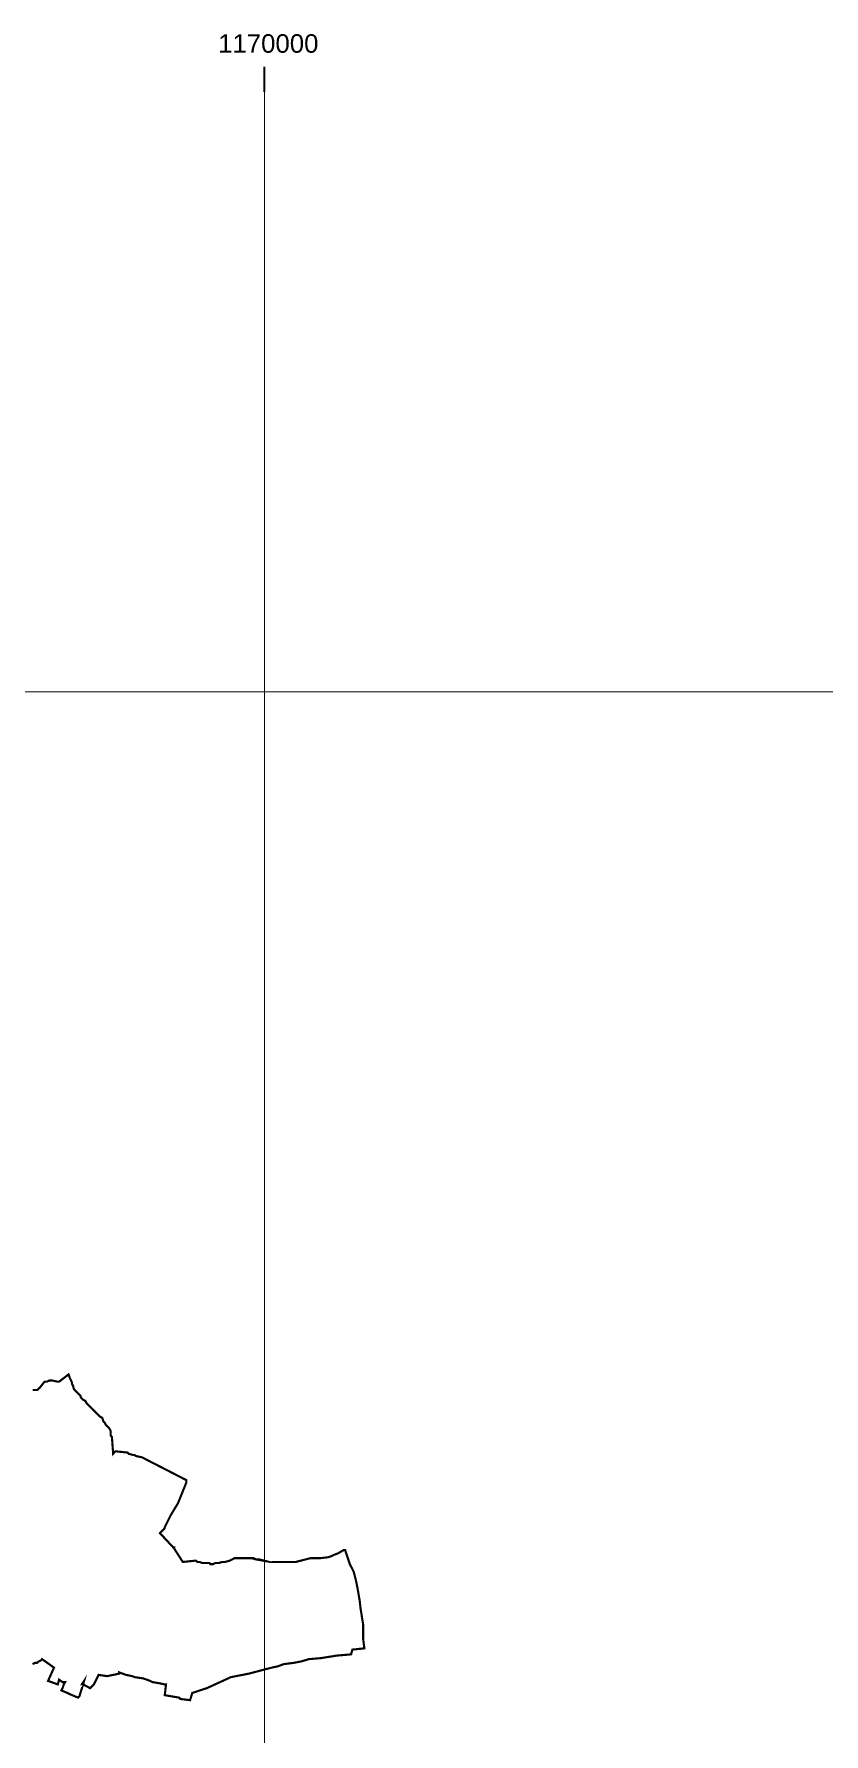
# Model space of a CAD drawing. Header units: millimetres. Extents: x -3588 to 75209, y -3737 to 38254.
# Drawn here: x -156 to 734, y 6955 to 8871 of the extents above; entities that cross this region are included whole.
import ezdxf

# ---------------------------------------------------------------- set-up
doc = ezdxf.new("R2010")
doc.units = ezdxf.units.MM
doc.layers.add('P', color=253, linetype='Continuous')
doc.layers.add('T', color=7, linetype='Continuous')

msp = doc.modelspace()

# ---------------------------------------------------------------- linework, layer by layer
at = {"layer": 'P'}
msp.add_lwpolyline([(103.364, 8805.959), (103.364, 8834.189)], dxfattribs=at)
for points, const_width in [([(103.364, -520.269), (103.364, 8805.959)], 1.2), ([(-1120.072, 8129.594), (14080.559, 8129.594)], 1.2), ([(-158.041, 7342.579), (-152.679, 7342.579), (-149.847, 7345.108), (-144.486, 7351.893), (-143.077, 7351.893), (-141.669, 7351.893), (-139.124, 7353.302), (-136.308, 7353.302), (-129.522, 7351.893), (-128.114, 7351.893), (-117.391, 7360.071), (-115.983, 7356.118), (-114.559, 7353.302), (-113.438, 7350.485), (-113.438, 7349.349), (-112.03, 7346.532), (-112.03, 7345.108), (-110.606, 7342.579), (-107.789, 7339.747), (-103.836, 7335.794), (-103.836, 7334.385), (-101.019, 7331.569), (-98.475, 7330.16), (-97.066, 7327.616), (-94.234, 7324.783), (-91.705, 7322.255), (-90.281, 7320.846), (-87.464, 7318.014), (-86.328, 7316.605), (-84.92, 7315.469), (-82.103, 7312.652), (-79.558, 7311.244), (-78.15, 7307.291), (-76.742, 7305.883), (-75.333, 7303.05), (-72.789, 7300.522), (-71.381, 7299.097), (-69.956, 7296.281), (-69.956, 7293.736), (-69.956, 7290.919), (-68.548, 7289.511), (-67.14, 7270.595), (-66.003, 7272.003), (-64.595, 7273.411), (-51.056, 7272.003), (-49.631, 7270.595), (-44.27, 7269.186), (-42.862, 7269.186), (-41.454, 7268.05), (-34.684, 7266.642), (15.296, 7240.956), (15.296, 7238.123), (5.965, 7214.982), (-2.212, 7201.427), (-8.982, 7187.887), (-8.982, 7186.751), (-14.359, 7181.102), (0.604, 7165.018), (1.74, 7165.018), (1.74, 7163.61), (11.343, 7148.646), (24.882, 7150.055), (26.29, 7150.055), (27.714, 7148.646), (30.243, 7148.646), (33.076, 7147.51), (35.62, 7147.51), (38.437, 7147.51), (41.254, 7147.51), (42.39, 7146.102), (45.207, 7146.102), (48.039, 7147.51), (51.992, 7147.51), (55.945, 7148.646), (58.762, 7148.646), (64.123, 7150.055), (66.94, 7151.463), (69.484, 7152.871), (72.317, 7152.871), (73.725, 7152.871), (75.133, 7152.871), (79.086, 7152.871), (81.903, 7152.871), (85.856, 7152.871), (91.217, 7152.871), (94.05, 7151.463), (96.594, 7151.463), (98.003, 7151.463), (103.364, 7150.055), (102.228, 7150.055), (110.134, 7148.646), (122.552, 7148.646), (130.458, 7148.646), (138.652, 7148.646), (155.024, 7152.871), (161.794, 7152.871), (165.746, 7152.871), (175.349, 7154.008), (179.302, 7155.416), (182.118, 7156.824), (186.071, 7158.249), (192.841, 7162.185), (194.265, 7162.185), (199.626, 7146.102), (203.851, 7137.924), (206.396, 7128.322), (207.804, 7121.536), (209.213, 7113.646), (210.637, 7105.452), (211.757, 7095.85), (214.59, 7078.358), (214.59, 7061.986), (215.998, 7051.248), (202.443, 7049.839), (201.035, 7044.478), (184.663, 7043.07), (167.155, 7040.237), (153.616, 7039.117), (144.013, 7036.3), (136.108, 7034.876), (125.097, 7033.468), (118.327, 7030.923), (111.542, 7029.515), (100.819, 7026.698), (85.856, 7022.745), (65.531, 7018.792), (38.437, 7006.373), (22.065, 7001.012), (19.521, 6992.818), (8.51, 6994.226), (7.39, 6995.651), (-0.804, 6997.059), (-8.982, 6998.467), (-7.574, 7010.598), (-8.982, 7010.598), (-15.768, 7012.023), (-22.537, 7013.143), (-25.354, 7014.551), (-33.26, 7017.384), (-42.862, 7018.792), (-45.679, 7019.912), (-52.464, 7021.337), (-60.37, 7024.153), (-60.37, 7022.745), (-73.909, 7019.912), (-83.511, 7021.337), (-88.873, 7010.598), (-93.114, 7006.373), (-101.019, 7010.598), (-99.883, 7014.551), (-102.428, 7010.598), (-101.019, 7010.598), (-105.244, 6997.059), (-106.653, 6995.651), (-115.983, 6999.588), (-118.8, 7001.012), (-125.569, 7003.829), (-124.161, 7006.373), (-122.752, 7010.598), (-121.344, 7013.143), (-124.161, 7013.143), (-128.114, 7015.976), (-129.522, 7010.598), (-140.533, 7014.551), (-133.763, 7029.515), (-147.302, 7039.117), (-148.438, 7037.709), (-151.255, 7036.3), (-152.679, 7034.876), (-155.208, 7034.876), (-158.041, 7033.468)], 2.417), ([(-158.041, 7342.579), (-152.679, 7342.579), (-149.847, 7345.108), (-144.486, 7351.893), (-143.077, 7351.893), (-141.669, 7351.893), (-139.124, 7353.302), (-136.308, 7353.302), (-129.522, 7351.893), (-128.114, 7351.893), (-117.391, 7360.071), (-115.983, 7356.118), (-114.559, 7353.302), (-113.438, 7350.485), (-113.438, 7349.349), (-112.03, 7346.532), (-112.03, 7345.108), (-110.606, 7342.579), (-107.789, 7339.747), (-103.836, 7335.794), (-103.836, 7334.385), (-101.019, 7331.569), (-98.475, 7330.16), (-97.066, 7327.616), (-94.234, 7324.783), (-91.705, 7322.255), (-90.281, 7320.846), (-87.464, 7318.014), (-86.328, 7316.605), (-84.92, 7315.469), (-82.103, 7312.652), (-79.558, 7311.244), (-78.15, 7307.291), (-76.742, 7305.883), (-75.333, 7303.05), (-72.789, 7300.522), (-71.381, 7299.097), (-69.956, 7296.281), (-69.956, 7293.736), (-69.956, 7290.919), (-68.548, 7289.511), (-67.14, 7270.595), (-66.003, 7272.003), (-64.595, 7273.411), (-51.056, 7272.003), (-49.631, 7270.595), (-44.27, 7269.186), (-42.862, 7269.186), (-41.454, 7268.05), (-34.684, 7266.642), (15.296, 7240.956), (15.296, 7238.123), (5.965, 7214.982), (-2.212, 7201.427), (-8.982, 7187.887), (-8.982, 7186.751), (-14.359, 7181.102), (0.604, 7165.018), (1.74, 7165.018), (1.74, 7163.61), (11.343, 7148.646), (24.882, 7150.055), (26.29, 7150.055), (27.714, 7148.646), (30.243, 7148.646), (33.076, 7147.51), (35.62, 7147.51), (38.437, 7147.51), (41.254, 7147.51), (42.39, 7146.102), (45.207, 7146.102), (48.039, 7147.51), (51.992, 7147.51), (55.945, 7148.646), (58.762, 7148.646), (64.123, 7150.055), (66.94, 7151.463), (69.484, 7152.871), (72.317, 7152.871), (73.725, 7152.871), (75.133, 7152.871), (79.086, 7152.871), (81.903, 7152.871), (85.856, 7152.871), (91.217, 7152.871), (94.05, 7151.463), (96.594, 7151.463), (98.003, 7151.463), (103.364, 7150.055), (102.228, 7150.055), (110.134, 7148.646), (122.552, 7148.646), (130.458, 7148.646), (138.652, 7148.646), (155.024, 7152.871), (161.794, 7152.871), (165.746, 7152.871), (175.349, 7154.008), (179.302, 7155.416), (182.118, 7156.824), (186.071, 7158.249), (192.841, 7162.185), (194.265, 7162.185), (199.626, 7146.102), (203.851, 7137.924), (206.396, 7128.322), (207.804, 7121.536), (209.213, 7113.646), (210.637, 7105.452), (211.757, 7095.85), (214.59, 7078.358), (214.59, 7061.986), (215.998, 7051.248), (202.443, 7049.839), (201.035, 7044.478), (184.663, 7043.07), (167.155, 7040.237), (153.616, 7039.117), (144.013, 7036.3), (136.108, 7034.876), (125.097, 7033.468), (118.327, 7030.923), (111.542, 7029.515), (100.819, 7026.698), (85.856, 7022.745), (65.531, 7018.792), (38.437, 7006.373), (22.065, 7001.012), (19.521, 6992.818), (8.51, 6994.226), (7.39, 6995.651), (-0.804, 6997.059), (-8.982, 6998.467), (-7.574, 7010.598), (-8.982, 7010.598), (-15.768, 7012.023), (-22.537, 7013.143), (-25.354, 7014.551), (-33.26, 7017.384), (-42.862, 7018.792), (-45.679, 7019.912), (-52.464, 7021.337), (-60.37, 7024.153), (-60.37, 7022.745), (-73.909, 7019.912), (-83.511, 7021.337), (-88.873, 7010.598), (-93.114, 7006.373), (-101.019, 7010.598), (-99.883, 7014.551), (-102.428, 7010.598), (-101.019, 7010.598), (-105.244, 6997.059), (-106.653, 6995.651), (-115.983, 6999.588), (-118.8, 7001.012), (-125.569, 7003.829), (-124.161, 7006.373), (-122.752, 7010.598), (-121.344, 7013.143), (-124.161, 7013.143), (-128.114, 7015.976), (-129.522, 7010.598), (-140.533, 7014.551), (-133.763, 7029.515), (-147.302, 7039.117), (-148.438, 7037.709), (-151.255, 7036.3), (-152.679, 7034.876), (-155.208, 7034.876), (-158.041, 7033.468)], 1.2)]:
    msp.add_lwpolyline(points, dxfattribs=dict(at, const_width=const_width))

# ---------------------------------------------------------------- texts
at = {"layer": 'T', "insert": (51.128, 8870.998), "char_height": 20.80483, "attachment_point": 1}
msp.add_mtext('{\\fArial|b0|i0|c0|p18;1170000}', dxfattribs=at)

doc.saveas('drawing.dxf')
